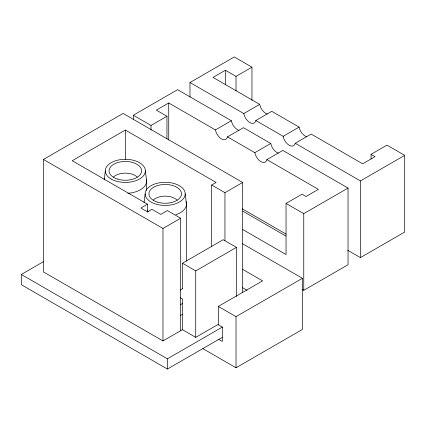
<?xml version="1.0" encoding="UTF-8"?>
<svg xmlns="http://www.w3.org/2000/svg" width="426" height="426" viewBox="0 0 426 426"><rect width="100%" height="100%" fill="white"/><g stroke="black" fill="none" stroke-linecap="round" stroke-linejoin="round"><path stroke-width="0.64" d="M104.21 179.804L105.307 170.858M144.052 202.808L145.149 193.862M218.107 324.436L195.736 337.355L182.45 329.687L162.972 340.933L43.436 271.916L43.436 159.452L123.125 113.438L242.66 182.456L242.66 292.257M133.311 119.195L133.311 115.233L177.583 89.668L231.371 120.723A8.765 5.059 60 0 0 239.034 130.383M189.98 97.059L189.98 82.511L234.252 56.951L251.958 67.175L251.958 100.371M278.434 153.131A8.765 5.059 60 0 1 270.771 143.471L243.427 127.683L227.489 136.884A8.765 5.059 60 0 1 221.461 138.897A8.765 5.059 60 0 1 215.434 129.925L168.728 102.959L156.331 110.121L166.955 116.255L166.955 138.828M251.958 67.175L236.02 76.376L225.397 70.242L213 77.399L259.706 104.365A8.765 5.059 60 0 0 267.368 114.024M211.674 246.899L211.674 185.012L216.099 182.456L125.34 130.052L72.212 160.73L147.476 204.182L147.476 212.164M133.311 115.233L151.017 125.457L166.955 116.255M215.434 129.925L231.371 120.723M189.98 82.511L243.768 113.566L259.706 104.365M243.768 113.566A8.765 5.059 60 0 0 249.796 122.539A8.765 5.059 60 0 0 255.824 120.526L271.761 111.324L299.105 127.113A8.765 5.059 60 0 0 306.768 136.773M222.537 337.216L167.397 369.049L21.3 284.696L21.3 274.472L43.697 261.543M147.476 204.182L140.836 208.016L147.476 211.85L151.906 209.294L160.756 214.406L167.397 210.572L180.683 218.24L180.683 330.709M227.489 136.884L254.833 152.673L270.771 143.471M255.824 120.526L283.168 136.315L299.105 127.113M254.833 152.673A8.765 5.059 60 0 0 260.861 161.64A8.765 5.059 60 0 0 266.889 159.633L282.827 150.431L348.031 188.079L348.031 264.759L303.759 290.319L302.029 289.323M283.168 136.315A8.765 5.059 60 0 0 289.195 145.282A8.765 5.059 60 0 0 295.223 143.274L311.161 134.073L362.643 163.797L375.04 156.64L371.051 154.34L371.051 158.983M43.436 159.452L162.972 228.464L180.683 218.24M211.674 185.012L224.955 192.68L242.66 182.456M182.45 288.785L182.45 263.225L223.181 239.71L236.462 247.378L236.462 296.56M242.378 229.321L286.048 254.535L286.048 203.415L301.986 194.213L305.974 196.514L318.371 189.357L266.889 159.633M371.051 154.34L386.989 145.138L404.7 155.362L404.7 232.042L360.428 257.602L347.76 250.291M182.45 263.225L195.736 270.893L236.462 247.378M286.048 203.415L303.759 213.639L348.031 188.079M295.223 143.274L360.428 180.922L404.7 155.362M180.241 290.063L182.775 288.599M180.624 315.405L182.349 314.409M218.863 339.458L222.297 341.444L222.297 327.125L218.314 324.825L218.314 306.422L262.586 280.862L242.474 269.253M218.314 306.422L236.02 316.646L302.428 278.306L302.428 329.431L236.02 367.771L202.845 348.617M21.3 274.472L167.397 358.825L222.537 326.992M242.399 208.884L286.139 234.14M242.804 211.163L285.899 236.047M242.543 243.731L302.428 278.306M242.474 287.656L247.069 290.308M180.241 297.731L182.45 299.009L182.45 329.687M185.219 193.862A20.038 11.566 0 0 1 155.17 203.884A20.038 11.566 0 0 1 155.17 183.846A20.038 11.566 0 0 1 185.219 193.862L186.471 204.086L186.471 261.079M145.378 170.858L146.629 181.082L146.629 190.363M360.428 180.922L360.428 257.602M303.759 213.639L303.759 290.319M236.02 76.376L236.02 90.983M236.02 316.646L236.02 367.771M225.397 70.242L225.397 84.769M224.955 192.68L224.955 240.594M195.736 270.893L195.736 337.355M168.728 102.959L168.728 139.941M167.397 358.825L167.397 369.049M162.972 228.464L162.972 340.933M151.017 125.457L151.017 130.1M125.34 130.052L125.34 159.335M153.259 200.113A13.776 7.95 0 0 1 177.115 200.113M146.512 179.799A21.289 12.29 0 0 1 127.811 193.292M104.168 179.799A21.289 12.29 0 0 1 104.519 178.526M113.412 177.109A13.776 7.95 0 0 1 137.268 177.109M182.775 303.12A21.289 12.29 0 0 1 180.241 304.888M186.008 201.53A21.289 12.29 0 0 1 175.831 214.731M148.546 211.754A21.289 12.29 0 0 1 147.156 210.625M117.203 179A16.279 9.399 0 0 0 141.618 170.858A16.279 9.399 0 0 0 117.203 162.721A16.279 9.399 0 0 0 117.203 179M157.045 202.004A16.279 9.399 0 0 0 181.465 193.862A16.279 9.399 0 0 0 157.045 185.725A16.279 9.399 0 0 0 157.045 202.004M111.175 179.037A20.038 11.566 0 0 0 144.691 173.856A20.038 11.566 0 0 0 120.153 159.686A20.038 11.566 0 0 0 111.175 179.037"/></g></svg>
